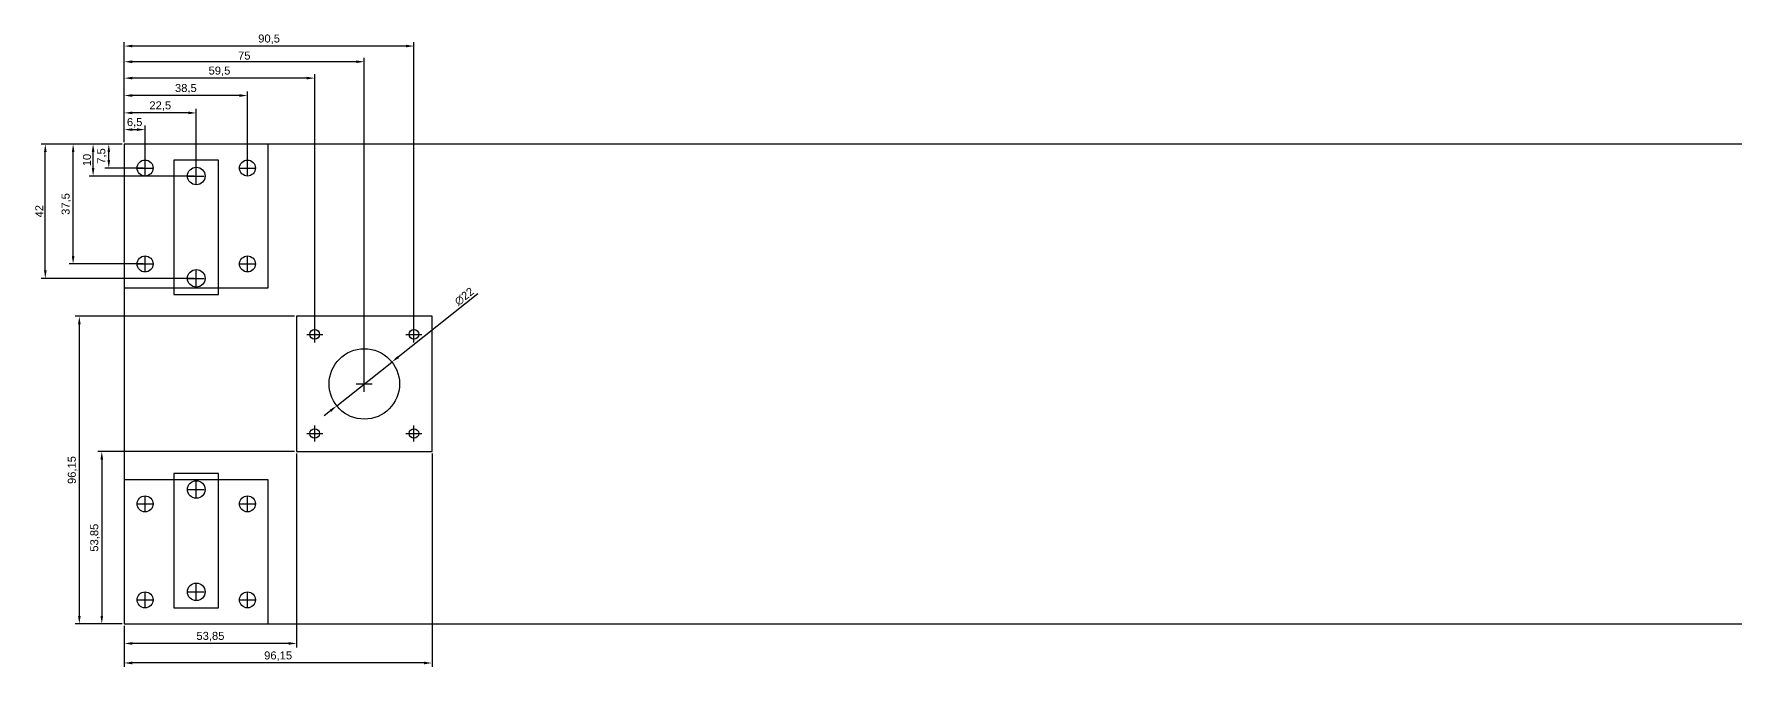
# Model space of a CAD drawing. Header units: millimetres. Extents: x -28 to 1035, y 77 to 286.
# Drawn here: x -28 to 504, y 87 to 285 of the extents above; entities that cross this region are included whole.
import ezdxf

# ---------------------------------------------------------------- set-up
doc = ezdxf.new("R2010")
doc.units = ezdxf.units.MM
doc.layers.add('Размеры', color=82, linetype='Continuous')
doc.styles.get("Standard").update_dxf_attribs({"font": 'arial.ttf'})
doc.dimstyles.new('ISO-25', dxfattribs={"dimtxt": 2.5, "dimasz": 2.5, "dimexe": 1.25, "dimexo": 0.625, "dimtad": 1, "dimtxsty": 'Standard', "dimcen": 2.5, "dimadec": 0, "dimazin": 0, "dimtfac": 1, "dimtmove": 0, "dimatfit": 3, "dimfxl": 1, "dimarcsym": 0})

# ---------------------------------------------------------------- blocks, each defined once
blk = doc.blocks.new('*D3')
at = {"layer": 'Defpoints', "color": 0, "transparency": 16777216}
for p in [(83.81, 182.01), (66.58, 168.33)]:
    blk.add_point(p, dxfattribs=at)
at = {"layer": 'Размеры', "color": 0, "lineweight": -2, "transparency": 16777216}
for p, q in [((110.61, 203.29), (85.77, 183.57)), ((66.58, 168.33), (83.81, 182.01)), ((64.63, 166.78), (62.67, 165.22))]:
    blk.add_line(p, q, dxfattribs=at)
at = {"layer": 'Размеры', "color": 0, "transparency": 16777216}
for points in [[(85.51, 183.89), (86.03, 183.24), (83.81, 182.01)], [(64.37, 167.1), (64.88, 166.45), (66.58, 168.33)]]:
    blk.add_solid(points, dxfattribs=at)
at = {"layer": 'Размеры', "color": 0, "transparency": 16777216, "insert": (106.44, 202.5), "char_height": 2.5, "attachment_point": 5, "rotation": 38.4542}
blk.add_mtext('∅22', dxfattribs=at)
blk = doc.blocks.new('*D14')
at = {"layer": 'Defpoints', "color": 0, "transparency": 16777216}
for p in [(0.2, 250.17), (6.7, 254.68), (6.7, 242.67)]:
    blk.add_point(p, dxfattribs=at)
at = {"layer": 'Размеры', "color": 0, "lineweight": -2, "transparency": 16777216}
for p, q in [((0.2, 250.8), (0.2, 255.93)), ((6.7, 243.3), (6.7, 255.93)), ((2.7, 254.68), (4.2, 254.68))]:
    blk.add_line(p, q, dxfattribs=at)
at = {"layer": 'Размеры', "color": 0, "transparency": 16777216}
for points in [[(2.7, 255.1), (2.7, 254.26), (0.2, 254.68)], [(4.2, 255.1), (4.2, 254.26), (6.7, 254.68)]]:
    blk.add_solid(points, dxfattribs=at)
at = {"layer": 'Размеры', "color": 0, "transparency": 16777216, "insert": (3.45, 256.81), "char_height": 2.5, "attachment_point": 5}
blk.add_mtext('6,5', dxfattribs=at)
blk = doc.blocks.new('*D15')
at = {"layer": 'Defpoints', "color": 0, "transparency": 16777216}
for p in [(0.2, 259.9), (0.2, 250.17), (22.7, 240.17)]:
    blk.add_point(p, dxfattribs=at)
at = {"layer": 'Размеры', "color": 0, "lineweight": -2, "transparency": 16777216}
for p, q in [((0.2, 250.8), (0.2, 261.15)), ((22.7, 240.8), (22.7, 261.15)), ((20.2, 259.9), (2.7, 259.9))]:
    blk.add_line(p, q, dxfattribs=at)
at = {"layer": 'Размеры', "color": 0, "transparency": 16777216}
for points in [[(2.7, 260.32), (2.7, 259.49), (0.2, 259.9)], [(20.2, 260.32), (20.2, 259.49), (22.7, 259.9)]]:
    blk.add_solid(points, dxfattribs=at)
at = {"layer": 'Размеры', "color": 0, "transparency": 16777216, "insert": (11.45, 262.03), "char_height": 2.5, "attachment_point": 5}
blk.add_mtext('22,5', dxfattribs=at)
blk = doc.blocks.new('*D16')
at = {"layer": 'Defpoints', "color": 0, "transparency": 16777216}
for p in [(0.2, 265.33), (0.2, 250.17), (38.7, 242.67)]:
    blk.add_point(p, dxfattribs=at)
at = {"layer": 'Размеры', "color": 0, "lineweight": -2, "transparency": 16777216}
for p, q in [((0.2, 250.8), (0.2, 266.58)), ((38.7, 243.3), (38.7, 266.58)), ((36.2, 265.33), (2.7, 265.33))]:
    blk.add_line(p, q, dxfattribs=at)
at = {"layer": 'Размеры', "color": 0, "transparency": 16777216}
for points in [[(2.7, 265.75), (2.7, 264.91), (0.2, 265.33)], [(36.2, 265.75), (36.2, 264.91), (38.7, 265.33)]]:
    blk.add_solid(points, dxfattribs=at)
at = {"layer": 'Размеры', "color": 0, "transparency": 16777216, "insert": (19.45, 267.46), "char_height": 2.5, "attachment_point": 5}
blk.add_mtext('38,5', dxfattribs=at)
blk = doc.blocks.new('*D17')
at = {"layer": 'Defpoints', "color": 0, "transparency": 16777216}
for p in [(0.2, 270.78), (0.2, 250.17), (59.7, 190.67)]:
    blk.add_point(p, dxfattribs=at)
at = {"layer": 'Размеры', "color": 0, "lineweight": -2, "transparency": 16777216}
for p, q in [((0.2, 250.8), (0.2, 272.03)), ((59.7, 191.3), (59.7, 272.03)), ((57.2, 270.78), (2.7, 270.78))]:
    blk.add_line(p, q, dxfattribs=at)
at = {"layer": 'Размеры', "color": 0, "transparency": 16777216}
for points in [[(2.7, 271.19), (2.7, 270.36), (0.2, 270.78)], [(57.2, 271.19), (57.2, 270.36), (59.7, 270.78)]]:
    blk.add_solid(points, dxfattribs=at)
at = {"layer": 'Размеры', "color": 0, "transparency": 16777216, "insert": (29.95, 272.9), "char_height": 2.5, "attachment_point": 5}
blk.add_mtext('59,5', dxfattribs=at)
blk = doc.blocks.new('*D18')
at = {"layer": 'Defpoints', "color": 0, "transparency": 16777216}
for p in [(0.2, 275.9), (0.2, 250.17), (75.2, 175.17)]:
    blk.add_point(p, dxfattribs=at)
at = {"layer": 'Размеры', "color": 0, "lineweight": -2, "transparency": 16777216}
for p, q in [((0.2, 250.8), (0.2, 277.15)), ((75.2, 175.8), (75.2, 277.15)), ((72.7, 275.9), (2.7, 275.9))]:
    blk.add_line(p, q, dxfattribs=at)
at = {"layer": 'Размеры', "color": 0, "transparency": 16777216}
for points in [[(2.7, 276.32), (2.7, 275.48), (0.2, 275.9)], [(72.7, 276.32), (72.7, 275.48), (75.2, 275.9)]]:
    blk.add_solid(points, dxfattribs=at)
at = {"layer": 'Размеры', "color": 0, "transparency": 16777216, "insert": (37.7, 277.8), "char_height": 2.5, "attachment_point": 5}
blk.add_mtext('75', dxfattribs=at)
blk = doc.blocks.new('*D19')
at = {"layer": 'Defpoints', "color": 0, "transparency": 16777216}
for p in [(0.2, 280.8), (0.2, 250.17), (90.7, 190.67)]:
    blk.add_point(p, dxfattribs=at)
at = {"layer": 'Размеры', "color": 0, "lineweight": -2, "transparency": 16777216}
for p, q in [((0.2, 250.8), (0.2, 282.05)), ((90.7, 191.3), (90.7, 282.05)), ((88.2, 280.8), (2.7, 280.8))]:
    blk.add_line(p, q, dxfattribs=at)
at = {"layer": 'Размеры', "color": 0, "transparency": 16777216}
for points in [[(2.7, 281.21), (2.7, 280.38), (0.2, 280.8)], [(88.2, 281.21), (88.2, 280.38), (90.7, 280.8)]]:
    blk.add_solid(points, dxfattribs=at)
at = {"layer": 'Размеры', "color": 0, "transparency": 16777216, "insert": (45.45, 282.93), "char_height": 2.5, "attachment_point": 5}
blk.add_mtext('90,5', dxfattribs=at)
blk = doc.blocks.new('*D20')
at = {"layer": 'Defpoints', "color": 0, "transparency": 16777216}
for p in [(-4.62, 250.17), (0.2, 250.17), (6.7, 242.67)]:
    blk.add_point(p, dxfattribs=at)
at = {"layer": 'Размеры', "color": 0, "lineweight": -2, "transparency": 16777216}
for p, q in [((-0.43, 250.17), (-5.87, 250.17)), ((-4.62, 245.17), (-4.62, 247.67)), ((6.07, 242.67), (-5.87, 242.67))]:
    blk.add_line(p, q, dxfattribs=at)
at = {"layer": 'Размеры', "color": 0, "transparency": 16777216}
for points in [[(-5.04, 247.67), (-4.21, 247.67), (-4.62, 250.17)], [(-5.04, 245.17), (-4.21, 245.17), (-4.62, 242.67)]]:
    blk.add_solid(points, dxfattribs=at)
at = {"layer": 'Размеры', "color": 0, "transparency": 16777216, "insert": (-6.74, 246.42), "char_height": 2.5, "attachment_point": 5, "rotation": 90}
blk.add_mtext('7,5', dxfattribs=at)
blk = doc.blocks.new('*D21')
at = {"layer": 'Defpoints', "color": 0, "transparency": 16777216}
for p in [(-9.53, 250.17), (0.2, 250.17), (22.7, 240.17)]:
    blk.add_point(p, dxfattribs=at)
at = {"layer": 'Размеры', "color": 0, "lineweight": -2, "transparency": 16777216}
for p, q in [((-0.43, 250.17), (-10.78, 250.17)), ((-9.53, 242.67), (-9.53, 247.67)), ((22.07, 240.17), (-10.78, 240.17))]:
    blk.add_line(p, q, dxfattribs=at)
at = {"layer": 'Размеры', "color": 0, "transparency": 16777216}
for points in [[(-9.94, 247.67), (-9.11, 247.67), (-9.53, 250.17)], [(-9.94, 242.67), (-9.11, 242.67), (-9.53, 240.17)]]:
    blk.add_solid(points, dxfattribs=at)
at = {"layer": 'Размеры', "color": 0, "transparency": 16777216, "insert": (-11.43, 245.17), "char_height": 2.5, "attachment_point": 5, "rotation": 90}
blk.add_mtext('10', dxfattribs=at)
blk = doc.blocks.new('*D22')
at = {"layer": 'Defpoints', "color": 0, "transparency": 16777216}
for p in [(-15.77, 250.17), (0.2, 250.17), (6.7, 212.67)]:
    blk.add_point(p, dxfattribs=at)
at = {"layer": 'Размеры', "color": 0, "lineweight": -2, "transparency": 16777216}
for p, q in [((-0.43, 250.17), (-17.02, 250.17)), ((-15.77, 215.17), (-15.77, 247.67)), ((6.07, 212.67), (-17.02, 212.67))]:
    blk.add_line(p, q, dxfattribs=at)
at = {"layer": 'Размеры', "color": 0, "transparency": 16777216}
for points in [[(-16.18, 247.67), (-15.35, 247.67), (-15.77, 250.17)], [(-16.18, 215.17), (-15.35, 215.17), (-15.77, 212.67)]]:
    blk.add_solid(points, dxfattribs=at)
at = {"layer": 'Размеры', "color": 0, "transparency": 16777216, "insert": (-17.89, 231.42), "char_height": 2.5, "attachment_point": 5, "rotation": 90}
blk.add_mtext('37,5', dxfattribs=at)
blk = doc.blocks.new('*D23')
at = {"layer": 'Defpoints', "color": 0, "transparency": 16777216}
for p in [(-24.46, 250.17), (0.2, 250.17), (22.7, 208.17)]:
    blk.add_point(p, dxfattribs=at)
at = {"layer": 'Размеры', "color": 0, "lineweight": -2, "transparency": 16777216}
for p, q in [((-0.43, 250.17), (-25.71, 250.17)), ((-24.46, 210.67), (-24.46, 247.67)), ((22.07, 208.17), (-25.71, 208.17))]:
    blk.add_line(p, q, dxfattribs=at)
at = {"layer": 'Размеры', "color": 0, "transparency": 16777216}
for points in [[(-24.87, 247.67), (-24.04, 247.67), (-24.46, 250.17)], [(-24.87, 210.67), (-24.04, 210.67), (-24.46, 208.17)]]:
    blk.add_solid(points, dxfattribs=at)
at = {"layer": 'Размеры', "color": 0, "transparency": 16777216, "insert": (-26.34, 229.17), "char_height": 2.5, "attachment_point": 5, "rotation": 90}
blk.add_mtext('42', dxfattribs=at)
blk = doc.blocks.new('*D29')
at = {"layer": 'Defpoints', "color": 0, "transparency": 16777216}
for p in [(54.05, 154.02), (993.7, 137.67), (0.2, 100.17), (1001.45, 100.17), (1023.77, 100.17), (0.2, 94.04)]:
    blk.add_point(p, dxfattribs=at)
at = {"layer": 'Размеры', "color": 0, "lineweight": -2, "transparency": 16777216}
for p, q in [((54.05, 153.4), (54.05, 92.79)), ((994.32, 137.67), (1025.02, 137.67)), ((1023.77, 135.17), (1023.77, 102.67)), ((0.2, 99.55), (0.2, 92.79)), ((1002.07, 100.17), (1025.02, 100.17)), ((51.55, 94.04), (2.7, 94.04))]:
    blk.add_line(p, q, dxfattribs=at)
at = {"layer": 'Размеры', "color": 0, "transparency": 16777216}
for points in [[(1023.36, 135.17), (1024.19, 135.17), (1023.77, 137.67)], [(1023.36, 102.67), (1024.19, 102.67), (1023.77, 100.17)], [(2.7, 94.45), (2.7, 93.62), (0.2, 94.04)], [(51.55, 94.45), (51.55, 93.62), (54.05, 94.04)]]:
    blk.add_solid(points, dxfattribs=at)
at = {"layer": 'Размеры', "color": 0, "transparency": 16777216, "insert": (1021.64, 118.92), "char_height": 2.5, "attachment_point": 5, "rotation": 90}
blk.add_mtext('37,5', dxfattribs=at)
at = {"layer": 'Размеры', "color": 0, "transparency": 16777216, "insert": (27.12, 96.17), "char_height": 2.5, "attachment_point": 5}
blk.add_mtext('53,85', dxfattribs=at)
blk = doc.blocks.new('*D30')
at = {"layer": 'Defpoints', "color": 0, "transparency": 16777216}
for p in [(96.35, 154.02), (977.7, 142.17), (0.2, 100.17), (1000.82, 100.17), (1034.11, 100.17), (0.2, 87.93)]:
    blk.add_point(p, dxfattribs=at)
at = {"layer": 'Размеры', "color": 0, "lineweight": -2, "transparency": 16777216}
for p, q in [((96.35, 153.4), (96.35, 86.68)), ((978.32, 142.17), (1035.36, 142.17)), ((1034.11, 139.67), (1034.11, 102.67)), ((0.2, 99.55), (0.2, 86.68)), ((1001.45, 100.17), (1035.36, 100.17)), ((93.85, 87.93), (2.7, 87.93))]:
    blk.add_line(p, q, dxfattribs=at)
at = {"layer": 'Размеры', "color": 0, "transparency": 16777216}
for points in [[(1033.69, 139.67), (1034.53, 139.67), (1034.11, 142.17)], [(1033.69, 102.67), (1034.53, 102.67), (1034.11, 100.17)], [(2.7, 88.35), (2.7, 87.51), (0.2, 87.93)], [(93.85, 88.35), (93.85, 87.51), (96.35, 87.93)]]:
    blk.add_solid(points, dxfattribs=at)
at = {"layer": 'Размеры', "color": 0, "transparency": 16777216, "insert": (1032.23, 121.17), "char_height": 2.5, "attachment_point": 5, "rotation": 90}
blk.add_mtext('42', dxfattribs=at)
at = {"layer": 'Размеры', "color": 0, "transparency": 16777216, "insert": (48.27, 90.06), "char_height": 2.5, "attachment_point": 5}
blk.add_mtext('96,15', dxfattribs=at)
blk = doc.blocks.new('*D31')
at = {"layer": 'Defpoints', "color": 0, "transparency": 16777216}
for p in [(54.05, 154.02), (-6.81, 100.17), (0.2, 100.17)]:
    blk.add_point(p, dxfattribs=at)
at = {"layer": 'Размеры', "color": 0, "lineweight": -2, "transparency": 16777216}
for p, q in [((53.42, 154.02), (-8.06, 154.02)), ((-6.81, 151.52), (-6.81, 102.67)), ((-0.43, 100.17), (-8.06, 100.17))]:
    blk.add_line(p, q, dxfattribs=at)
at = {"layer": 'Размеры', "color": 0, "transparency": 16777216}
for points in [[(-7.22, 151.52), (-6.39, 151.52), (-6.81, 154.02)], [(-7.22, 102.67), (-6.39, 102.67), (-6.81, 100.17)]]:
    blk.add_solid(points, dxfattribs=at)
at = {"layer": 'Размеры', "color": 0, "transparency": 16777216, "insert": (-8.93, 127.1), "char_height": 2.5, "attachment_point": 5, "rotation": 90}
blk.add_mtext('53,85', dxfattribs=at)
blk = doc.blocks.new('*D32')
at = {"layer": 'Defpoints', "color": 0, "transparency": 16777216}
for p in [(54.05, 196.32), (-13.83, 100.17), (-0.43, 100.17)]:
    blk.add_point(p, dxfattribs=at)
at = {"layer": 'Размеры', "color": 0, "lineweight": -2, "transparency": 16777216}
for p, q in [((53.42, 196.32), (-15.08, 196.32)), ((-13.83, 193.82), (-13.83, 102.67)), ((-1.05, 100.17), (-15.08, 100.17))]:
    blk.add_line(p, q, dxfattribs=at)
at = {"layer": 'Размеры', "color": 0, "transparency": 16777216}
for points in [[(-14.24, 193.82), (-13.41, 193.82), (-13.83, 196.32)], [(-14.24, 102.67), (-13.41, 102.67), (-13.83, 100.17)]]:
    blk.add_solid(points, dxfattribs=at)
at = {"layer": 'Размеры', "color": 0, "transparency": 16777216, "insert": (-15.96, 148.25), "char_height": 2.5, "attachment_point": 5, "rotation": 90}
blk.add_mtext('96,15', dxfattribs=at)

msp = doc.modelspace()

# ---------------------------------------------------------------- linework, layer by layer
for p, q in [((6.698, 240.172), (6.698, 245.172)), ((38.698, 240.172), (38.698, 245.172)), ((4.198, 242.672), (9.198, 242.672)), ((20.198, 240.172), (25.198, 240.172)), ((22.698, 237.672), (22.698, 242.672)), ((36.198, 242.672), (41.198, 242.672)), ((4.198, 212.672), (9.198, 212.672)), ((6.698, 210.172), (6.698, 215.172)), ((36.198, 212.672), (41.198, 212.672)), ((38.698, 210.172), (38.698, 215.172)), ((20.198, 208.172), (25.198, 208.172)), ((22.698, 205.672), (22.698, 210.672)), ((59.698, 188.172), (59.698, 193.172)), ((90.698, 188.172), (90.698, 193.172)), ((57.198, 190.672), (62.198, 190.672)), ((88.198, 190.672), (93.198, 190.672)), ((75.198, 172.672), (75.198, 177.672)), ((72.698, 175.172), (77.698, 175.172)), ((57.198, 159.672), (62.198, 159.672)), ((59.698, 157.172), (59.698, 162.172)), ((88.198, 159.672), (93.198, 159.672)), ((90.698, 157.172), (90.698, 162.172)), ((22.698, 139.672), (22.698, 144.672)), ((6.698, 135.172), (6.698, 140.172)), ((20.198, 142.172), (25.198, 142.172)), ((38.698, 135.172), (38.698, 140.172)), ((4.198, 137.672), (9.198, 137.672)), ((36.198, 137.672), (41.198, 137.672)), ((22.698, 107.672), (22.698, 112.672)), ((4.198, 107.672), (9.198, 107.672)), ((6.698, 105.172), (6.698, 110.172)), ((20.198, 110.172), (25.198, 110.172)), ((36.198, 107.672), (41.198, 107.672)), ((38.698, 105.172), (38.698, 110.172))]:
    msp.add_line(p, q)
for points in [[(0.198, 100.172), (1000.198, 100.172), (1000.198, 250.172), (0.198, 250.172)], [(0.198, 205.172), (45.198, 205.172), (45.198, 250.172), (0.198, 250.172)], [(15.698, 203.172), (29.698, 203.172), (29.698, 245.172), (15.698, 245.172)], [(54.048, 154.022), (96.348, 154.022), (96.348, 196.322), (54.048, 196.322)], [(0.198, 100.172), (45.198, 100.172), (45.198, 145.172), (0.198, 145.172)], [(15.698, 105.172), (29.698, 105.172), (29.698, 147.172), (15.698, 147.172)]]:
    msp.add_lwpolyline(points, close=True)
for centre, radius in [((6.698, 242.672), 2.5), ((38.698, 242.672), 2.5), ((22.698, 240.172), 2.75), ((6.698, 212.672), 2.5), ((38.698, 212.672), 2.5), ((22.698, 208.172), 2.75), ((59.698, 190.672), 1.5), ((90.698, 190.672), 1.5), ((75.198, 175.172), 11), ((59.698, 159.672), 1.5), ((90.698, 159.672), 1.5), ((22.698, 142.172), 2.75), ((6.698, 137.672), 2.5), ((38.698, 137.672), 2.5), ((22.698, 110.172), 2.75), ((6.698, 107.672), 2.5), ((38.698, 107.672), 2.5)]:
    msp.add_circle(centre, radius)

# ---------------------------------------------------------------- dimensions: what is measured, and where the dimension line sits
at = {"layer": 'Размеры'}
for base, p1, p2, picture, middle in [((0.198, 280.798), (90.698, 190.672), (0.198, 250.172), '*D19', (45.448, 282.925)), ((0.198, 275.899), (75.198, 175.172), (0.198, 250.172), '*D18', (37.698, 277.795)), ((0.198, 270.777), (59.698, 190.672), (0.198, 250.172), '*D17', (29.948, 272.905)), ((0.198, 265.331), (38.698, 242.672), (0.198, 250.172), '*D16', (19.448, 267.459)), ((0.198, 259.903), (22.698, 240.172), (0.198, 250.172), '*D15', (11.448, 262.03)), ((6.698, 254.68), (0.198, 250.172), (6.698, 242.672), '*D14', (3.448, 256.807)), ((0.198, 94.038), (54.048, 154.022), (0.198, 100.172), '*D29', (27.123, 96.166)), ((0.198, 87.928), (96.348, 154.022), (0.198, 100.172), '*D30', (48.273, 90.056))]:
    dim = msp.add_linear_dim(base=base, p1=p1, p2=p2, dimstyle='ISO-25', dxfattribs=at)
    dim.commit()
    dim.dimension.update_dxf_attribs({"geometry": picture, "text_midpoint": middle})
for base, p1, p2, picture, middle in [((-24.458, 250.172), (22.698, 208.172), (0.198, 250.172), '*D23', (-26.338, 229.172)), ((-15.766, 250.172), (6.698, 212.672), (0.198, 250.172), '*D22', (-17.893, 231.422)), ((-9.526, 250.172), (22.698, 240.172), (0.198, 250.172), '*D21', (-11.427, 245.172)), ((-4.622, 250.172), (6.698, 242.672), (0.198, 250.172), '*D20', (-6.745, 246.422)), ((-13.828, 100.172), (54.048, 196.322), (-0.427, 100.172), '*D32', (-15.956, 148.247)), ((-6.807, 100.172), (54.048, 154.022), (0.198, 100.172), '*D31', (-8.934, 127.097)), ((1023.772, 100.172), (993.698, 137.672), (1001.448, 100.172), '*D29', (1021.645, 118.922)), ((1034.112, 100.172), (977.698, 142.172), (1000.823, 100.172), '*D30', (1032.231, 121.172))]:
    dim = msp.add_linear_dim(base=base, p1=p1, p2=p2, angle=90, dimstyle='ISO-25', dxfattribs=at)
    dim.commit()
    dim.dimension.update_dxf_attribs({"geometry": picture, "text_midpoint": middle})
dim = msp.add_diameter_dim_2p(p1=(66.584, 168.331), p2=(83.812, 182.013), dimstyle='ISO-25', dxfattribs=at)
dim.commit()
dim.dimension.update_dxf_attribs({"geometry": '*D3', "text_midpoint": (107.664, 200.955), "dimtype": 163})

doc.saveas('drawing.dxf')
